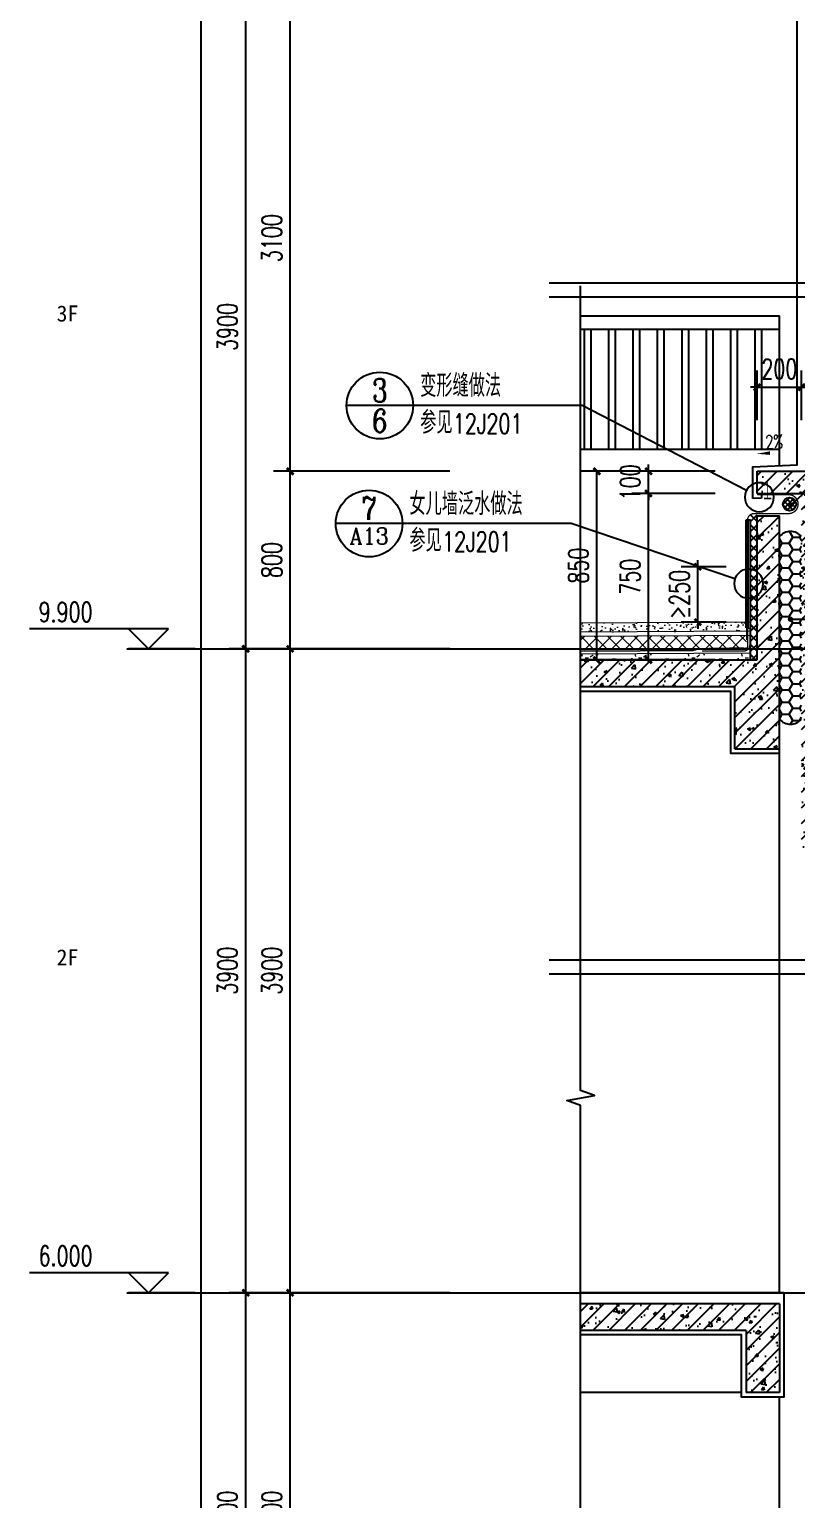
# Model space of a CAD drawing. Extents: x 1738711 to 2346805, y 1189731 to 2516152.
# Drawn here: x 1942471 to 1945927, y 1222963 to 1229585 of the extents above; entities that cross this region are included whole.
import ezdxf
from ezdxf.enums import TextEntityAlignment as Align

# ---------------------------------------------------------------- set-up
doc = ezdxf.new("R2010")
doc.units = 0
doc.header["$LTSCALE"] = 1000
doc.header["$MEASUREMENT"] = 0
doc.linetypes.add('S & C -P1$0$DASHED', pattern=[0.75, 0.5, -0.25])
doc.linetypes.add('复件 140224通州运河二期售楼部条件图_t3$0$X-ME SHAFT SH$0$X-B2$0$WATER_LINE', pattern=[0])
for name, color, linetype in [('DIM_ELEV', 3, 'Continuous'), ('DIM_IDEN', 3, 'Continuous'), ('DIM_LEAD', 3, 'Continuous'), ('DIM_SYMB', 3, 'Continuous'), ('DOTE', 1, 'Continuous'), ('PUB_DIM', 3, 'Continuous'), ('PUB_HATCH', 8, 'Continuous'), ('PUB_TEXT', 7, 'Continuous'), ('WALL', 40, 'Continuous'), ('WIN', 142, 'Continuous'), ('切线', 35, 'Continuous'), ('看线', 8, 'Continuous')]:
    doc.layers.add(name, color=color, linetype=linetype)
for name, color, linetype, lineweight in [('可见细线', 142, 'Continuous', 9), ('填充', 252, 'Continuous', 5), ('细线', 8, 'Continuous', 5)]:
    doc.layers.add(name, color=color, linetype=linetype, lineweight=lineweight)
doc.styles.add('_TCH_DIM', font='SIMPLEX', dxfattribs={"bigfont": 'GBCBIG'})
doc.styles.add('_TCH_DIM_T3', font='SIMPLEX', dxfattribs={"width": 0.705882, "bigfont": 'GBCBIG'})
doc.styles.add('_TCH_LABEL', font='COMPLEX', dxfattribs={"bigfont": 'GBCBIG'})
doc.styles.add('STW', font='simhei_0.ttf')
doc.dimstyles.new('_TCH_ARCH&&30', dxfattribs={"dimtxt": 89.25, "dimasz": 30, "dimexe": 75, "dimexo": 90, "dimgap": 37.875, "dimtad": 1, "dimdec": 0, "dimzin": 0, "dimdsep": 46, "dimtxsty": '_TCH_DIM_T3', "dimblk": 'ARCHTICK', "dimcen": 0.09, "dimclrt": 7, "dimazin": 2, "dimtfac": 1, "dimtdec": 0, "dimtix": 1, "dimtmove": 2, "dimatfit": 3, "dimfxl": 20, "dimtolj": 1, "dimtzin": 0, "dimarcsym": 0})
pattern_1 = [(45, (-306690.4, -151941.136), (-35.3553391, 35.3553391), []), (50, (-306690.4, -151941.14), (143.4520365, -12.550427), [15, -165]), (355, (-306690.4, -151941.14), (-27.750267, 150.438427), [12, -132]), (100.4514, (-306678.45, -151942.18), (115.701876, 137.8879084), [12.748038, -140.228422]), (46.1842, (-306690.4, -151901.14), (213.44821, -33.103803), [22.5, -247.5]), (96.6356, (-306672.61, -151903.9), (186.932541, 194.823574), [19.122058, -210.3426]), (351.1842, (-306690.4, -151901.14), (186.932389, 194.82372), [18, -198]), (21, (-306670.4, -151911.14), (119.3814104, -80.523778), [15, -165]), (326, (-306670.4, -151911.14), (48.663066, 145.030009), [12, -132]), (71.4514, (-306660.45, -151917.85), (168.044526, 64.506099), [12.748038, -140.228422]), (37.5, (-306690.4, -151941.136), (2.4319711, 66.5787708), [0, -130.4, 0, -134, 0, -132.5]), (7.5, (-306690.4, -151941.14), (52.6139075, 78.8823424), [0, -76.4, 0, -127.4, 0, -50.5]), (327.5, (-306735, -151941.136), (106.7644872, -4.5109743), [0, -50, 0, -156, 0, -207]), (317.5, (-306755, -151941.14), (116.637234, 20.0209965), [0, -65, 0, -103.6, 0, -147])]

# ---------------------------------------------------------------- blocks, each defined once
blk = doc.blocks.new('_ArchTick')
at = {"color": 0, "linetype": 'ByBlock', "const_width": 0.4}
blk.add_lwpolyline([(-0.5, -0.5), (0.5, 0.5)], dxfattribs=at)
blk = doc.blocks.new('*D270')
at = {"layer": 'Defpoints', "color": 0, "transparency": 16777216}
for p in [(1945949.3, 1227972.9), (1945749.3, 1227734.6), (1945949.3, 1227734.6)]:
    blk.add_point(p, dxfattribs=at)
at = {"layer": 'PUB_DIM', "color": 0, "lineweight": -2, "transparency": 16777216}
for p, q in [((1945749.3, 1227824.6), (1945749.3, 1228047.9)), ((1945949.3, 1227824.6), (1945949.3, 1228047.9)), ((1945749.3, 1227972.9), (1945719.3, 1227972.9)), ((1945749.3, 1227972.9), (1945949.3, 1227972.9)), ((1945949.3, 1227972.9), (1945979.3, 1227972.9))]:
    blk.add_line(p, q, dxfattribs=at)
at = {"layer": 'PUB_DIM', "color": 0, "lineweight": -2, "transparency": 16777216, "xscale": 30, "yscale": 30, "zscale": 30}
blk.add_blockref('_ArchTick', (1945749.3, 1227972.9), dxfattribs=at)
at = {"layer": 'PUB_DIM', "color": 0, "lineweight": -2, "transparency": 16777216, "xscale": 30, "yscale": 30, "zscale": 30, "rotation": 180}
blk.add_blockref('_ArchTick', (1945949.3, 1227972.9), dxfattribs=at)
at = {"layer": 'PUB_DIM', "color": 7, "transparency": 16777216, "insert": (1945849.3, 1228055.4), "char_height": 89.25, "attachment_point": 5, "style": '_TCH_DIM_T3'}
blk.add_mtext('\\A1;200', dxfattribs=at)
blk = doc.blocks.new('*D371')
at = {"layer": 'Defpoints', "color": 0, "transparency": 16777216}
for p in [(1945481.8, 1227164.6), (1945699.3, 1227164.6), (1945699.3, 1226914.6)]:
    blk.add_point(p, dxfattribs=at)
at = {"layer": 'PUB_DIM', "color": 0, "lineweight": -2, "transparency": 16777216}
for p, q in [((1945481.8, 1227164.6), (1945481.8, 1227194.6)), ((1945609.3, 1227164.6), (1945406.8, 1227164.6)), ((1945481.8, 1226914.6), (1945481.8, 1227164.6)), ((1945609.3, 1226914.6), (1945406.8, 1226914.6)), ((1945481.8, 1226914.6), (1945481.8, 1226884.6))]:
    blk.add_line(p, q, dxfattribs=at)
at = {"layer": 'PUB_DIM', "color": 0, "lineweight": -2, "transparency": 16777216, "xscale": 30, "yscale": 30, "zscale": 30}
for p, rotation in [((1945481.8, 1227164.6), 270), ((1945481.8, 1226914.6), 90)]:
    blk.add_blockref('_ArchTick', p, dxfattribs=dict(at, rotation=rotation))
at = {"layer": 'PUB_DIM', "color": 7, "transparency": 16777216, "insert": (1945399.3, 1227039.6), "char_height": 89.25, "attachment_point": 5, "rotation": 90, "style": '_TCH_DIM_T3'}
blk.add_mtext('\\A1;≥250', dxfattribs=at)
blk = doc.blocks.new('*D372')
at = {"layer": 'Defpoints', "color": 0, "transparency": 16777216}
for p in [(1945026.6, 1227594.4), (1945352.6, 1227594.4), (1945352.6, 1226744.4)]:
    blk.add_point(p, dxfattribs=at)
at = {"layer": 'PUB_DIM', "color": 0, "lineweight": -2, "transparency": 16777216}
for p, q in [((1945262.6, 1227594.4), (1944951.6, 1227594.4)), ((1945026.6, 1226744.4), (1945026.6, 1227594.4)), ((1945262.6, 1226744.4), (1944951.6, 1226744.4))]:
    blk.add_line(p, q, dxfattribs=at)
at = {"layer": 'PUB_DIM', "color": 0, "lineweight": -2, "transparency": 16777216, "xscale": 30, "yscale": 30, "zscale": 30}
for p, rotation in [((1945026.6, 1227594.4), 90), ((1945026.6, 1226744.4), 270)]:
    blk.add_blockref('_ArchTick', p, dxfattribs=dict(at, rotation=rotation))
at = {"layer": 'PUB_DIM', "color": 7, "transparency": 16777216, "insert": (1944944.1, 1227169.4), "char_height": 89.25, "attachment_point": 5, "rotation": 90, "style": '_TCH_DIM_T3'}
blk.add_mtext('\\A1;850', dxfattribs=at)
blk = doc.blocks.new('*D373')
at = {"layer": 'Defpoints', "color": 0, "transparency": 16777216}
for p in [(1945259.8, 1227494.4), (1945649.3, 1227494.4), (1945649.3, 1226744.4)]:
    blk.add_point(p, dxfattribs=at)
at = {"layer": 'PUB_DIM', "color": 0, "lineweight": -2, "transparency": 16777216}
for p, q in [((1945559.3, 1227494.4), (1945184.8, 1227494.4)), ((1945259.8, 1226744.4), (1945259.8, 1227494.4)), ((1945559.3, 1226744.4), (1945184.8, 1226744.4))]:
    blk.add_line(p, q, dxfattribs=at)
at = {"layer": 'PUB_DIM', "color": 0, "lineweight": -2, "transparency": 16777216, "xscale": 30, "yscale": 30, "zscale": 30}
for p, rotation in [((1945259.8, 1227494.4), 90), ((1945259.8, 1226744.4), 270)]:
    blk.add_blockref('_ArchTick', p, dxfattribs=dict(at, rotation=rotation))
at = {"layer": 'PUB_DIM', "color": 7, "transparency": 16777216, "insert": (1945177.3, 1227119.4), "char_height": 89.25, "attachment_point": 5, "rotation": 90, "style": '_TCH_DIM_T3'}
blk.add_mtext('\\A1;750', dxfattribs=at)
blk = doc.blocks.new('*D374')
at = {"layer": 'Defpoints', "color": 0, "transparency": 16777216}
for p in [(1945259.8, 1227594.4), (1945649.3, 1227594.4), (1945649.3, 1227494.4)]:
    blk.add_point(p, dxfattribs=at)
at = {"layer": 'PUB_DIM', "color": 0, "lineweight": -2, "transparency": 16777216}
for p, q in [((1945559.3, 1227594.4), (1945184.8, 1227594.4)), ((1945259.8, 1227594.4), (1945259.8, 1227624.4)), ((1945259.8, 1227494.4), (1945259.8, 1227594.4)), ((1945559.3, 1227494.4), (1945184.8, 1227494.4)), ((1945259.8, 1227494.4), (1945259.8, 1227464.4))]:
    blk.add_line(p, q, dxfattribs=at)
at = {"layer": 'PUB_DIM', "color": 0, "lineweight": -2, "transparency": 16777216, "xscale": 30, "yscale": 30, "zscale": 30}
for p, rotation in [((1945259.8, 1227594.4), 270), ((1945259.8, 1227494.4), 90)]:
    blk.add_blockref('_ArchTick', p, dxfattribs=dict(at, rotation=rotation))
at = {"layer": 'PUB_DIM', "color": 7, "transparency": 16777216, "insert": (1945177.3, 1227544.4), "char_height": 89.25, "attachment_point": 5, "rotation": 90, "style": '_TCH_DIM_T3'}
blk.add_mtext('\\A1;100', dxfattribs=at)
blk = doc.blocks.new('*D1083')
at = {"layer": 'Defpoints', "color": 0, "transparency": 16777216}
for p in [(1943645.6, 1223894.4), (1944454.7, 1223894.4), (1944454.7, 1221894.4)]:
    blk.add_point(p, dxfattribs=at)
at = {"layer": 'PUB_DIM', "color": 0, "lineweight": -2, "transparency": 16777216}
for p, q in [((1944364.7, 1223894.4), (1943570.6, 1223894.4)), ((1943645.6, 1221894.4), (1943645.6, 1223894.4)), ((1944364.7, 1221894.4), (1943570.6, 1221894.4))]:
    blk.add_line(p, q, dxfattribs=at)
at = {"layer": 'PUB_DIM', "color": 0, "lineweight": -2, "transparency": 16777216, "xscale": 30, "yscale": 30, "zscale": 30}
for p, rotation in [((1943645.6, 1223894.4), 90), ((1943645.6, 1221894.4), 270)]:
    blk.add_blockref('_ArchTick', p, dxfattribs=dict(at, rotation=rotation))
at = {"layer": 'PUB_DIM', "color": 7, "transparency": 16777216, "insert": (1943563.1, 1222894.4), "char_height": 89.25, "attachment_point": 5, "rotation": 90, "style": '_TCH_DIM_T3'}
blk.add_mtext('\\A1;6000', dxfattribs=at)
blk = doc.blocks.new('*D1084')
at = {"layer": 'Defpoints', "color": 0, "transparency": 16777216}
for p in [(1943645.6, 1226794.4), (1944454.7, 1226794.4), (1944454.7, 1223894.4)]:
    blk.add_point(p, dxfattribs=at)
at = {"layer": 'PUB_DIM', "color": 0, "lineweight": -2, "transparency": 16777216}
for p, q in [((1944364.7, 1226794.4), (1943570.6, 1226794.4)), ((1943645.6, 1223894.4), (1943645.6, 1226794.4)), ((1944364.7, 1223894.4), (1943570.6, 1223894.4))]:
    blk.add_line(p, q, dxfattribs=at)
at = {"layer": 'PUB_DIM', "color": 0, "lineweight": -2, "transparency": 16777216, "xscale": 30, "yscale": 30, "zscale": 30}
for p, rotation in [((1943645.6, 1226794.4), 90), ((1943645.6, 1223894.4), 270)]:
    blk.add_blockref('_ArchTick', p, dxfattribs=dict(at, rotation=rotation))
at = {"layer": 'PUB_DIM', "color": 7, "transparency": 16777216, "insert": (1943563.1, 1225344.4), "char_height": 89.25, "attachment_point": 5, "rotation": 90, "style": '_TCH_DIM_T3'}
blk.add_mtext('\\A1;3900', dxfattribs=at)
blk = doc.blocks.new('*D1085')
at = {"layer": 'Defpoints', "color": 0, "transparency": 16777216}
for p in [(1943645.6, 1227594.4), (1944454.7, 1227594.4), (1944454.7, 1226794.4)]:
    blk.add_point(p, dxfattribs=at)
at = {"layer": 'PUB_DIM', "color": 0, "lineweight": -2, "transparency": 16777216}
for p, q in [((1944364.7, 1227594.4), (1943570.6, 1227594.4)), ((1943645.6, 1226794.4), (1943645.6, 1227594.4)), ((1944364.7, 1226794.4), (1943570.6, 1226794.4))]:
    blk.add_line(p, q, dxfattribs=at)
at = {"layer": 'PUB_DIM', "color": 0, "lineweight": -2, "transparency": 16777216, "xscale": 30, "yscale": 30, "zscale": 30}
for p, rotation in [((1943645.6, 1227594.4), 90), ((1943645.6, 1226794.4), 270)]:
    blk.add_blockref('_ArchTick', p, dxfattribs=dict(at, rotation=rotation))
at = {"layer": 'PUB_DIM', "color": 7, "transparency": 16777216, "insert": (1943563.1, 1227194.4), "char_height": 89.25, "attachment_point": 5, "rotation": 90, "style": '_TCH_DIM_T3'}
blk.add_mtext('\\A1;800', dxfattribs=at)
blk = doc.blocks.new('*D1086')
at = {"layer": 'Defpoints', "color": 0, "transparency": 16777216}
for p in [(1943645.6, 1229694.4), (1944454.7, 1229694.4), (1944454.7, 1227594.4)]:
    blk.add_point(p, dxfattribs=at)
at = {"layer": 'PUB_DIM', "color": 0, "lineweight": -2, "transparency": 16777216}
for p, q in [((1944364.7, 1229694.4), (1943570.6, 1229694.4)), ((1943645.6, 1227594.4), (1943645.6, 1229694.4)), ((1944364.7, 1227594.4), (1943570.6, 1227594.4))]:
    blk.add_line(p, q, dxfattribs=at)
at = {"layer": 'PUB_DIM', "color": 0, "lineweight": -2, "transparency": 16777216, "xscale": 30, "yscale": 30, "zscale": 30}
for p, rotation in [((1943645.6, 1229694.4), 90), ((1943645.6, 1227594.4), 270)]:
    blk.add_blockref('_ArchTick', p, dxfattribs=dict(at, rotation=rotation))
at = {"layer": 'PUB_DIM', "color": 7, "transparency": 16777216, "insert": (1943563.1, 1228644.4), "char_height": 89.25, "attachment_point": 5, "rotation": 90, "style": '_TCH_DIM_T3'}
blk.add_mtext('\\A1;3100', dxfattribs=at)
blk = doc.blocks.new('*D1091')
at = {"layer": 'Defpoints', "color": 0, "transparency": 16777216}
for p in [(1943445.6, 1223894.4), (1944254.7, 1223894.4), (1944254.7, 1221894.4)]:
    blk.add_point(p, dxfattribs=at)
at = {"layer": 'PUB_DIM', "color": 0, "lineweight": -2, "transparency": 16777216}
for p, q in [((1944164.7, 1223894.4), (1943370.6, 1223894.4)), ((1943445.6, 1221894.4), (1943445.6, 1223894.4)), ((1944164.7, 1221894.4), (1943370.6, 1221894.4))]:
    blk.add_line(p, q, dxfattribs=at)
at = {"layer": 'PUB_DIM', "color": 0, "lineweight": -2, "transparency": 16777216, "xscale": 30, "yscale": 30, "zscale": 30}
for p, rotation in [((1943445.6, 1223894.4), 90), ((1943445.6, 1221894.4), 270)]:
    blk.add_blockref('_ArchTick', p, dxfattribs=dict(at, rotation=rotation))
at = {"layer": 'PUB_DIM', "color": 7, "transparency": 16777216, "insert": (1943363.1, 1222894.4), "char_height": 89.25, "attachment_point": 5, "rotation": 90, "style": '_TCH_DIM_T3'}
blk.add_mtext('\\A1;6000', dxfattribs=at)
blk = doc.blocks.new('*D1092')
at = {"layer": 'Defpoints', "color": 0, "transparency": 16777216}
for p in [(1943445.6, 1226794.4), (1944254.7, 1226794.4), (1944254.7, 1223894.4)]:
    blk.add_point(p, dxfattribs=at)
at = {"layer": 'PUB_DIM', "color": 0, "lineweight": -2, "transparency": 16777216}
for p, q in [((1944164.7, 1226794.4), (1943370.6, 1226794.4)), ((1943445.6, 1223894.4), (1943445.6, 1226794.4)), ((1944164.7, 1223894.4), (1943370.6, 1223894.4))]:
    blk.add_line(p, q, dxfattribs=at)
at = {"layer": 'PUB_DIM', "color": 0, "lineweight": -2, "transparency": 16777216, "xscale": 30, "yscale": 30, "zscale": 30}
for p, rotation in [((1943445.6, 1226794.4), 90), ((1943445.6, 1223894.4), 270)]:
    blk.add_blockref('_ArchTick', p, dxfattribs=dict(at, rotation=rotation))
at = {"layer": 'PUB_DIM', "color": 7, "transparency": 16777216, "insert": (1943363.1, 1225344.4), "char_height": 89.25, "attachment_point": 5, "rotation": 90, "style": '_TCH_DIM_T3'}
blk.add_mtext('\\A1;3900', dxfattribs=at)
blk = doc.blocks.new('*D1093')
at = {"layer": 'Defpoints', "color": 0, "transparency": 16777216}
for p in [(1943445.6, 1229694.4), (1944254.7, 1229694.4), (1944254.7, 1226794.4)]:
    blk.add_point(p, dxfattribs=at)
at = {"layer": 'PUB_DIM', "color": 0, "lineweight": -2, "transparency": 16777216}
for p, q in [((1944164.7, 1229694.4), (1943370.6, 1229694.4)), ((1943445.6, 1226794.4), (1943445.6, 1229694.4)), ((1944164.7, 1226794.4), (1943370.6, 1226794.4))]:
    blk.add_line(p, q, dxfattribs=at)
at = {"layer": 'PUB_DIM', "color": 0, "lineweight": -2, "transparency": 16777216, "xscale": 30, "yscale": 30, "zscale": 30}
for p, rotation in [((1943445.6, 1229694.4), 90), ((1943445.6, 1226794.4), 270)]:
    blk.add_blockref('_ArchTick', p, dxfattribs=dict(at, rotation=rotation))
at = {"layer": 'PUB_DIM', "color": 7, "transparency": 16777216, "insert": (1943363.1, 1228244.4), "char_height": 89.25, "attachment_point": 5, "rotation": 90, "style": '_TCH_DIM_T3'}
blk.add_mtext('\\A1;3900', dxfattribs=at)
blk = doc.blocks.new('*D1098')
at = {"layer": 'Defpoints', "color": 0, "transparency": 16777216}
for p in [(1943245.6, 1240394.4), (1944254.7, 1240394.4), (1944254.7, 1221594.4)]:
    blk.add_point(p, dxfattribs=at)
at = {"layer": 'PUB_DIM', "color": 0, "lineweight": -2, "transparency": 16777216}
for p, q in [((1944164.7, 1240394.4), (1943170.6, 1240394.4)), ((1943245.6, 1221594.4), (1943245.6, 1240394.4)), ((1944164.7, 1221594.4), (1943170.6, 1221594.4))]:
    blk.add_line(p, q, dxfattribs=at)
at = {"layer": 'PUB_DIM', "color": 0, "lineweight": -2, "transparency": 16777216, "xscale": 30, "yscale": 30, "zscale": 30}
for p, rotation in [((1943245.6, 1240394.4), 90), ((1943245.6, 1221594.4), 270)]:
    blk.add_blockref('_ArchTick', p, dxfattribs=dict(at, rotation=rotation))
at = {"layer": 'PUB_DIM', "color": 7, "transparency": 16777216, "insert": (1943163.1, 1230994.4), "char_height": 89.25, "attachment_point": 5, "rotation": 90, "style": '_TCH_DIM_T3'}
blk.add_mtext('\\A1;48300', dxfattribs=at)

msp = doc.modelspace()

# ---------------------------------------------------------------- hatches: boundary and pattern name
at = {"layer": 'PUB_HATCH'}
h = msp.add_hatch(dxfattribs=at)
h.set_pattern_fill('钢筋混凝土', color=256, scale=20, style=0)
h.set_pattern_definition(pattern_1)
h.paths.add_polyline_path([(1948483.7, 1226624.4), (1946249.3, 1226624.4), (1946249.3, 1225894.4), (1945949.3, 1225894.4), (1945949.3, 1227494.4), (1945749.3, 1227494.4), (1945749.3, 1227594.4), (1946149.3, 1227594.4), (1946149.3, 1226744.4), (1948483.7, 1226744.4)])
h = msp.add_hatch(dxfattribs=at)
h.set_pattern_fill('ANSI37', color=256, scale=10, style=0)
h.set_pattern_definition([(45, (0, 0), (-11.22532015, 11.22532015), []), (135, (0, 0), (-11.22532015, -11.22532015), [])])
edge = h.paths.add_edge_path()
edge.add_arc((1945894.7, 1227446.2), 29.6, 0, 360)
h = msp.add_hatch(dxfattribs=at)
h.set_pattern_fill('钢筋混凝土', color=256, scale=20, style=0)
h.set_pattern_definition(pattern_1)
h.paths.add_polyline_path([(1945749.3, 1227394.4), (1945849.3, 1227394.4), (1945849.3, 1226344.4), (1945649.3, 1226344.4), (1945649.3, 1226624.4), (1944954.2, 1226624.4), (1944954.2, 1226744.4), (1945749.3, 1226744.4)])
h = msp.add_hatch(dxfattribs=at)
h.set_pattern_fill('ANSI37', color=256, scale=20, style=0)
h.set_pattern_definition([(135, (1945644.136, 1228146.694), (22.45064, 22.45064), []), (45, (1945644.136, 1228146.694), (22.45064, -22.45064), [])])
h.paths.add_polyline_path([(1945749.3, 1226879.9), (1945719.3, 1226879.9), (1945719.3, 1227399.9), (1945749.3, 1227399.9)])
h = msp.add_hatch(dxfattribs=at)
h.set_pattern_fill('HONEY', color=256, scale=20, style=0)
h.set_pattern_definition([(0, (0, 0), (47.625, 27.4963), [31.75, -63.5]), (120, (0, 0), (-47.6249943, 27.49630986), [31.75, -63.5]), (60, (0, 0), (5.7e-06, 54.99260986), [-63.5, 31.75])])
h.paths.add_polyline_path([(1945949.3, 1227300.2, 0.463263), (1945849.3, 1227300.2), (1945849.3, 1226794.4), (1945949.3, 1226794.4)])
h.paths.add_polyline_path([(1945949.3, 1226794.4), (1945849.3, 1226794.4), (1945849.3, 1226478.2, 0.463263), (1945949.3, 1226478.2)])
h = msp.add_hatch(dxfattribs=at)
h.set_pattern_fill('ANSI37', color=256, scale=20, style=0)
h.set_pattern_definition([(135, (1945644.136, 1228011.14), (22.45064, 22.45064), []), (45, (1945644.136, 1228011.14), (22.45064, -22.45064), [])])
h.paths.add_polyline_path([(1945749.3, 1226744.4), (1945719.3, 1226744.4), (1945719.3, 1227264.4), (1945749.3, 1227264.4)])
h = msp.add_hatch(dxfattribs=at)
h.set_pattern_fill('钢筋混凝土', color=256, scale=20, style=0)
h.set_pattern_definition(pattern_1)
h.paths.add_polyline_path([(1944954.2, 1223724.4), (1945699.3, 1223724.4), (1945699.3, 1223444.4), (1945849.3, 1223444.4), (1945849.3, 1223844.4), (1944954.2, 1223844.4)])
at = {"layer": '填充'}
h = msp.add_hatch(dxfattribs=at)
h.set_pattern_fill('混凝土', color=256, scale=10, style=0)
h.set_pattern_definition([(130, (10279856.745, 4404362.786), (-71.72601826, -6.2752135), [7.5, -82.5]), (185, (10279856.745, 4404362.79), (13.87513336, 75.2192134), [6, -66]), (79.5486, (10279850.77, 4404362.26), (-57.85093817, 68.9439542), [6.374019, -70.1142112]), (133.8158, (10279856.745, 4404382.79), (-106.7241049, -16.5519014), [11.25, -123.75]), (83.3644, (10279847.85, 4404381.41), (-93.4662706, 97.4117871), [9.5610288, -105.1713]), (188.8158, (10279856.75, 4404382.79), (-93.4661945, 97.4118601), [9, -99]), (159, (10279846.745, 4404377.786), (-59.6907052, -40.26188907), [7.5, -82.5]), (214, (10279846.745, 4404377.79), (-24.3315332, 72.5150045), [6, -66]), (108.5486, (10279841.77, 4404374.43), (-84.02226286, 32.25304967), [6.374019, -70.1142112]), (142.5, (10279856.745, 4404362.786), (-1.21598553, 33.28938538), [0, -65.2, 0, -67, 0, -66.25]), (172.5, (10279856.745, 4404362.786), (-26.30695374, 39.44117119), [0, -38.2, 0, -63.7, 0, -25.25]), (212.5, (10279879.045, 4404362.786), (-53.38224362, -2.25548717), [0, -25, 0, -78, 0, -103.5]), (222.5, (10279889.045, 4404362.786), (-58.31861693, 10.01049823), [0, -32.5, 0, -51.8, 0, -73.5])])
h.paths.add_polyline_path([(1944954.2, 1226909.7), (1944954.2, 1226869.7), (1945719, 1226874.7), (1945719, 1226914.7)])
h = msp.add_hatch(dxfattribs=at)
h.set_pattern_fill('多孔材料', color=256, scale=15, style=0)
h.set_pattern_definition([(45, (906602.605, 861322.27), (-30.0000305, 30.0000305), []), (135, (906602.605, 861322.27), (-30.0000305, -30.0000305), [])])
h.paths.add_polyline_path([(1945740.7, 1226795.3), (1945740.7, 1226815.3), (1945751, 1226815.4), (1945751.1, 1226795.4)])
h.paths.add_polyline_path([(1944954.2, 1226849.7), (1944954.2, 1226790.2), (1945699.3, 1226795.1), (1945702.1, 1226854.6)])
h = msp.add_hatch(dxfattribs=at)
h.set_pattern_fill('加气混凝土', color=256, scale=20, style=0)
h.set_pattern_definition([(180, (3937686.5, 2045594.64), (-120, 240), [0, -240]), (180, (3937826.9, 2045562.24), (-120, 240), [0, -240]), (180, (3937748.9, 2045559.84), (-120, 240), [0, -240]), (180, (3937663.7, 2045630.64), (-120, 240), [0, -240]), (180, (3937763.3, 2045547.84), (-120, 240), [0, -240]), (180, (3937639.7, 2045781.84), (-120, 240), [0, -240]), (180, (3937712.9, 2045762.64), (-120, 240), [0, -240]), (180, (3937674.5, 2045732.64), (-120, 240), [0, -240]), (180, (3937870.1, 2045727.84), (-120, 240), [0, -240]), (180, (3937752.5, 2045717.04), (-120, 240), [0, -240]), (180, (3937798.1, 2045655.84), (-120, 240), [0, -240]), (180, (3937795.7, 2045565.84), (-120, 240), [0, -240]), (180, (3937705.7, 2045556.24), (-120, 240), [0, -240]), (180, (3937639.7, 2045661.84), (-120, 240), [0, -240]), (180, (3937864.1, 2045624.64), (-120, 240), [0, -240]), (180, (3937843.7, 2045665.44), (-120, 240), [0, -240]), (180, (3937750.1, 2045648.64), (-120, 240), [0, -240]), (180, (3937783.7, 2045613.84), (-120, 240), [0, -240]), (180, (3937802.9, 2045693.04), (-120, 240), [0, -240]), (180, (3937772.9, 2045783.04), (-120, 240), [0, -240]), (180, (3937854.5, 2045574.24), (-120, 240), [0, -240]), (180, (3937722.5, 2045733.84), (-120, 240), [0, -240]), (180, (3937834.1, 2045737.44), (-120, 240), [0, -240]), (180, (3937853.3, 2045768.64), (-120, 240), [0, -240]), (49.398706, (3937654.445, 2045706.697), (599.99999337, 720.00000315), [10.536622, -4414.8444]), (161.5650512, (3937671.59, 2045711.27), (-599.9999978, 239.9999982), [10.842096, -1507.05116]), (90, (3937671.59, 2045700.98), (-120, 240), [10.285714, -469.71426]), (18.434949, (3937661.303, 2045697.554), (600.000003, 239.9999821), [10.842096, -1507.05116]), (126.8698977, (3937661.303, 2045697.554), (-120.0000002, 239.9999999), [11.428572, -1188.5714]), (45, (3937652.16, 2045575.27), (120.0000145, 239.9999838), [9.697464, -669.12504]), (135, (3937665.87, 2045575.27), (-119.9999992, 239.999999), [9.697464, -669.12504]), (45, (3937659.02, 2045568.41), (120.0000145, 239.9999838), [9.697464, -669.12504]), (135, (3937659.02, 2045568.41), (-119.9999992, 239.999999), [9.697464, -669.12504]), (63.434949, (3937767.59, 2045736.41), (2e-05, 479.999987), [12.77753, -255.5506]), (7e-15, (3937773.3, 2045747.84), (120, 240), [13.714286, -226.2857]), (116.565051, (3937792.73, 2045736.41), (-1e-06, 479.999998), [12.77753, -255.5506]), (63.434949, (3937787.02, 2045724.98), (2e-05, 479.999987), [12.77753, -255.5506]), (180, (3937787.02, 2045724.98), (-120, 240), [13.714286, -226.2857]), (116.565051, (3937773.3, 2045724.98), (-1e-06, 479.999998), [12.77753, -255.5506]), (72.897272, (3937677.3025, 2045655.268), (359.999986237, 1200.000001936), [15.544538, -6513.161]), (36.027374, (3937681.874, 2045670.125), (2279.9999711, 1679.9999981), [15.544538, -3248.808]), (7e-15, (3937694.45, 2045679.27), (120, 240), [14.857142, -225.14284]), (143.9726267, (3937721.874, 2045670.125), (-2279.99998315, 1679.99998189), [15.544538, -3248.808]), (108.434949, (3937726.445, 2045656.41), (-360.00000185, 1199.99999793), [14.456126, -1503.43712]), (72.897272, (3937721.874, 2045641.554), (359.999986237, 1200.000001936), [15.544538, -6513.161]), (36.027374, (3937709.303, 2045632.411), (2279.9999711, 1679.9999981), [15.544538, -3248.808]), (180, (3937709.3, 2045632.4), (-120, 240), [14.857142, -225.14284]), (143.9726267, (3937694.445, 2045632.411), (-2279.99998315, 1679.99998189), [15.544538, -3248.808]), (108.434949, (3937681.874, 2045641.554), (-360.00000185, 1199.99999793), [14.456126, -1503.43712]), (29.744882, (3937675.017, 2045767.268), (360.00000085, 239.99999703), [9.214008, -1925.72784]), (90, (3937683.02, 2045762.7), (-120, 240), [9.142858, -470.8571]), (150.2551187, (3937683.017, 2045762.697), (-360.0000002, 239.99999888), [9.214008, -1925.72784]), (63.434949, (3937731.02, 2045596.98), (2e-05, 479.999987), [12.77753, -255.5506]), (11.309933, (3937736.73, 2045608.41), (1080.0000008, 239.99999398), [11.654902, -2435.8742]), (138.8140749, (3937757.303, 2045602.697), (-2999.999981823, 2639.999976915), [12.148738, -5090.3208]), (90, (3937757.3, 2045591.27), (-120, 240), [11.428572, -468.5714]), (41.185926, (3937748.16, 2045583.268), (2999.999946676, 2640.000016815), [12.148738, -5090.3208]), (163.3007558, (3937748.16, 2045583.268), (-3959.999970207, 1199.99998743), [11.93178, -4999.415]), (119.0546041, (3937736.731, 2045586.697), (-119.99999968, 239.99999788), [11.766434, -4930.1358]), (70.016894, (3937831.588, 2045697.554), (600.00000226, 1679.999995554), [13.3768, -5604.879]), (24.443955, (3937836.16, 2045710.125), (1560.000005946, 719.99998504), [13.809194, -5786.0526]), (155.5560453, (3937861.303, 2045710.125), (-1560.00000078, 719.999996537), [13.809194, -5786.0526]), (109.9831066, (3937865.874, 2045697.554), (-600.00000181, 1679.99999583), [13.3768, -5604.879]), (70.016894, (3937861.303, 2045684.982), (600.00000226, 1679.999995554), [13.3768, -5604.879]), (19.983107, (3937848.731, 2045680.41), (600.00000035, 239.99998907), [13.3768, -2795.751]), (160.0168935, (3937848.731, 2045680.41), (-599.9999967, 239.99999962), [13.3768, -2795.751]), (109.9831066, (3937836.16, 2045684.982), (-600.00000181, 1679.99999583), [13.3768, -5604.879]), (57.994617, (3937742.445, 2045675.84), (120.0000161, 239.99998775), [10.781693, -2253.3736]), (161.5650512, (3937758.445, 2045681.554), (-599.9999978, 239.9999982), [10.842096, -1507.05116]), (90, (3937758.45, 2045671.27), (-120, 240), [10.285714, -469.71426]), (18.434949, (3937748.16, 2045667.84), (600.000003, 239.9999821), [10.842096, -1507.05116]), (125.5376778, (3937748.16, 2045667.84), (-839.99999878, 1199.9999982), [9.831228, -4119.2846]), (63.434949, (3937812.16, 2045617.55), (2e-05, 479.999987), [12.77753, -255.5506]), (7e-15, (3937817.87, 2045628.98), (120, 240), [12.571428, -227.42856]), (120.9637566, (3937837.303, 2045617.554), (-120.0000004, 239.99999884), [13.32789, -2785.5288]), (59.036244, (3937830.445, 2045606.125), (120.0000164, 239.99998898), [13.32789, -2785.5288]), (180, (3937830.45, 2045606.13), (-120, 240), [12.571428, -227.42856]), (116.565051, (3937817.87, 2045606.13), (-1e-06, 479.999998), [12.77753, -255.5506])])
h.paths.add_polyline_path([(1944954.2, 1226770.2), (1944954.2, 1226744.4), (1945719.3, 1226744.4), (1945719.3, 1226775.2)])

# ---------------------------------------------------------------- linework, layer by layer
at = {"layer": 'DIM_ELEV'}
for p, q in [((1943097.8, 1226884.4), (1942471.4, 1226884.4)), ((1943007.8, 1226794.4), (1942917.8, 1226884.4)), ((1943007.8, 1226794.4), (1943097.8, 1226884.4)), ((1943217.8, 1226794.4), (1942917.8, 1226794.4)), ((1943097.8, 1223984.4), (1942471.4, 1223984.4)), ((1943007.8, 1223894.4), (1942917.8, 1223984.4)), ((1943007.8, 1223894.4), (1943097.8, 1223984.4)), ((1943217.8, 1223894.4), (1942917.8, 1223894.4))]:
    msp.add_line(p, q, dxfattribs=at)
at = {"layer": 'DIM_IDEN'}
for p, q in [((1944199.8, 1227890.4), (1943899.8, 1227890.4)), ((1944960.5, 1227890.4), (1944199.8, 1227890.4)), ((1945701, 1227507.6), (1944960.5, 1227890.4)), ((1944151.3, 1227359), (1943851.3, 1227359)), ((1944911.9, 1227359), (1944151.3, 1227359)), ((1945648.6, 1227109.4), (1944911.9, 1227359))]:
    msp.add_line(p, q, dxfattribs=at)
for points in [[(1945824.7, 1227477.6, 1), (1945693.7, 1227477.6, 1)], [(1945776.2, 1227088.4, 1), (1945645.2, 1227088.4, 1)]]:
    msp.add_lwpolyline(points, format="xyb", close=True, dxfattribs=at)
for centre in [(1944049.8, 1227890.4), (1944001.3, 1227359)]:
    msp.add_circle(centre, 150, dxfattribs=at)
at = {"layer": 'DIM_LEAD'}
for p, q in [((1945899.1, 1227442.2), (1946478.5, 1227954.1)), ((1945899.1, 1226928), (1946478.5, 1226928))]:
    msp.add_line(p, q, dxfattribs=at)
at = {"layer": 'DIM_LEAD', "const_width": 12}
for points in [[(1945894.6, 1227438.2, 1), (1945903.6, 1227446.1, 1)], [(1945893.1, 1226928, 1), (1945905.1, 1226928, 1)]]:
    msp.add_lwpolyline(points, format="xyb", close=True, dxfattribs=at)
at = {"layer": 'DIM_SYMB'}
for points in [[(1944811.8, 1228443.7), (1946744.2, 1228443.7), (1946767.1, 1228506.7), (1946789.3, 1228380.7), (1946811.7, 1228443.7), (1948744, 1228443.7)], [(1944811.8, 1228379.8), (1946744.2, 1228379.8), (1946767.1, 1228442.8), (1946789.3, 1228316.8), (1946811.7, 1228379.8), (1948744, 1228379.8)], [(1944954.2, 1221112.3), (1944954.2, 1224737.4), (1944891.2, 1224760.3), (1945017.2, 1224782.5), (1944954.2, 1224804.9), (1944954.2, 1228430)], [(1944811.8, 1225394), (1946744.2, 1225394), (1946767.1, 1225457), (1946789.3, 1225331), (1946811.7, 1225394), (1948744, 1225394)], [(1944811.8, 1225330.1), (1946744.2, 1225330.1), (1946767.1, 1225393.1), (1946789.3, 1225267.1), (1946811.7, 1225330.1), (1948744, 1225330.1)]]:
    msp.add_lwpolyline(points, dxfattribs=at)
msp.add_lwpolyline([(1945907.7, 1227681.2, 0, 0, 0), (1945746.7, 1227673.3, 0, 16, 0), (1945806.7, 1227676.2, 0, 0, 0)], format="xyseb", dxfattribs=at)
at = {"layer": 'DOTE'}
for p, q in [((1942910.2, 1226794.4), (1948904.6, 1226794.4)), ((1942910.2, 1223894.4), (1948904.6, 1223894.4))]:
    msp.add_line(p, q, dxfattribs=at)
at = {"layer": 'WALL'}
for p, q in [((1945749.3, 1227594.4), (1946149.3, 1227594.4)), ((1945749.3, 1227494.4), (1945749.3, 1227594.4)), ((1945749.3, 1227494.4), (1945949.3, 1227494.4)), ((1945749.3, 1226744.4), (1945749.3, 1227394.4)), ((1945749.3, 1227394.4), (1945849.3, 1227394.4)), ((1945849.3, 1226344.4), (1945849.3, 1227394.4)), ((1944954.2, 1226744.4), (1945749.3, 1226744.4)), ((1944954.2, 1226624.4), (1945649.3, 1226624.4)), ((1945649.3, 1226344.4), (1945649.3, 1226624.4)), ((1945649.3, 1226344.4), (1945849.3, 1226344.4)), ((1945849.3, 1223844.4), (1944954.2, 1223844.4)), ((1945699.3, 1223724.4), (1944954.2, 1223724.4)), ((1945849.3, 1223444.4), (1945699.3, 1223444.4))]:
    msp.add_line(p, q, dxfattribs=at)
at = {"layer": 'WALL', "linetype": '复件 140224通州运河二期售楼部条件图_t3$0$X-ME SHAFT SH$0$X-B2$0$WATER_LINE'}
for points in [[(1945849.3, 1223844.4), (1945849.3, 1223444.4)], [(1945699.3, 1223724.4), (1945699.3, 1223444.4)]]:
    msp.add_lwpolyline(points, dxfattribs=at)
at = {"layer": 'WIN', "color": 8, "ltscale": 0.1, "extrusion": (1.22461e-16, -1.49971e-32, -1), "const_width": 4, "elevation": 0}
msp.add_lwpolyline([(-1945796.4, 1227471.4), (-1945796.4, 1227550.5)], dxfattribs=at)
at = {"layer": 'WIN', "color": 8, "extrusion": (1.22461e-16, -1.49971e-32, -1), "const_width": 8, "elevation": 0}
msp.add_lwpolyline([(-1945780.5, 1227471.9), (-1945813.6, 1227471.9)], dxfattribs=at)
at = {"layer": '切线'}
for p, q in [((1945769, 1227473.8), (1945729.3, 1227471.1)), ((1945769, 1227494.4), (1945769, 1227473.8)), ((1945699.3, 1227025.1), (1945699.3, 1227375.3)), ((1945699.3, 1227375.3), (1945719.3, 1227375.3)), ((1945719.3, 1226879.9), (1945719.3, 1227375.3)), ((1945699.3, 1226889.6), (1945699.3, 1227264.4)), ((1945719.3, 1226744.4), (1945719.3, 1227264.4)), ((1945869.3, 1223894.4), (1944954.2, 1223894.4))]:
    msp.add_line(p, q, dxfattribs=at)
for points in [[(1945729.3, 1227471.1), (1945729.3, 1227614.4), (1945929.3, 1227623.5), (1945929.3, 1240414.4), (1946169.3, 1240414.4), (1946169.3, 1239014.4), (1946249.3, 1239014.4), (1946249.3, 1238894.4), (1946199.3, 1238894.4)], [(1944954.2, 1226604.4), (1945629.3, 1226604.4), (1945629.3, 1226324.4), (1945849.3, 1226324.4)], [(1945869.3, 1223894.4), (1945869.3, 1223424.4), (1945679.3, 1223424.4), (1945679.3, 1223704.4), (1944954.2, 1223704.4)]]:
    msp.add_lwpolyline(points, dxfattribs=at)
msp.add_circle((1945894.7, 1227446.2), 29.6, dxfattribs=at)
for centre, start, end in [((1945899.3, 1227257.8), 40.28689, 139.71311), ((1945899.3, 1226520.6), 220.28689, 319.71311)]:
    msp.add_arc(centre, 65.6, start, end, dxfattribs=at)
at = {"layer": '可见细线', "color": 6, "linetype": 'S & C -P1$0$DASHED', "ltscale": 3, "const_width": 6}
for points in [[(1945749.3, 1227488.9), (1945887.8, 1227488.9, -1.080648), (1945887.8, 1227404.1), (1945735.7, 1227404.1, 0.402637), (1945705.8, 1227375.3, 0.402637)], [(1945705.7, 1227375.3), (1945705.8, 1226803.6, -0.599208), (1945689.2, 1226798.7), (1945489.7, 1226795.5), (1945460, 1226786.9), (1944954.2, 1226784.2)], [(1945716.5, 1227375.3), (1945716.6, 1226813.5, -0.315273), (1945695.2, 1226785.3), (1945501.1, 1226785.4)]]:
    msp.add_lwpolyline(points, format="xyb", dxfattribs=at)
at = {"layer": '看线'}
for p, q in [((1944954.2, 1228294.4), (1945849.3, 1228294.4)), ((1944954.2, 1228234.4), (1945849.3, 1228234.4)), ((1944969.3, 1228234.4), (1944969.3, 1227694.4)), ((1944999.3, 1228234.4), (1944999.3, 1227694.4)), ((1945079.3, 1228234.4), (1945079.3, 1227694.4)), ((1945109.3, 1228234.4), (1945109.3, 1227694.4)), ((1945189.3, 1228234.4), (1945189.3, 1227694.4)), ((1945219.3, 1228234.4), (1945219.3, 1227694.4)), ((1945299.3, 1228234.4), (1945299.3, 1227694.4)), ((1945329.3, 1228234.4), (1945329.3, 1227694.4)), ((1945409.3, 1228234.4), (1945409.3, 1227694.4)), ((1945439.3, 1228234.4), (1945439.3, 1227694.4)), ((1945519.3, 1228234.4), (1945519.3, 1227694.4)), ((1945549.3, 1228234.4), (1945549.3, 1227694.4)), ((1945629.3, 1228234.4), (1945629.3, 1227694.4)), ((1945659.3, 1228234.4), (1945659.3, 1227694.4)), ((1945739.3, 1228234.4), (1945739.3, 1227694.4)), ((1945769.3, 1228234.4), (1945769.3, 1227694.4)), ((1945849.3, 1227619.8), (1945849.3, 1228294.4)), ((1944954.2, 1227694.4), (1945849.3, 1227694.4)), ((1945849.3, 1223894.4), (1945849.3, 1226344.4)), ((1945679.3, 1223444.4), (1944954.2, 1223444.4)), ((1945849.3, 1221894.4), (1945849.3, 1223424.4))]:
    msp.add_line(p, q, dxfattribs=at)
at = {"layer": '细线'}
for p, q in [((1945702.1, 1226970.7), (1945702.1, 1227375.3)), ((1945710.7, 1227025.2), (1945710.7, 1227375.3)), ((1945702.1, 1226835.1), (1945702.1, 1227264.4)), ((1945710.7, 1226889.6), (1945710.7, 1227264.4)), ((1945719, 1226914.7), (1944954.2, 1226909.7)), ((1945719, 1226874.7), (1944954.2, 1226869.7)), ((1945718.8, 1226854.7), (1944954.2, 1226849.7)), ((1945719.3, 1226795.2), (1944954.2, 1226790.2)), ((1945719.3, 1226775.2), (1944954.2, 1226770.2))]:
    msp.add_line(p, q, dxfattribs=at)

# ---------------------------------------------------------------- texts
at = {"style": 'STW'}
for s, p in [('3F', (1942593.8, 1228269.1)), ('2F', (1942593.8, 1225369.1))]:
    msp.add_text(s, height=72.1, dxfattribs=at).set_placement(p)
at = {"layer": 'PUB_TEXT', "color": 7, "style": '_TCH_DIM'}
for s, p in [('变形缝做法', (1944231.3, 1227929.7)), ('参见', (1944231.3, 1227763.9)), ('女儿墙泛水做法', (1944182.8, 1227397.2)), ('参见', (1944182.8, 1227232.5))]:
    msp.add_text(s, height=101.28, dxfattribs=at).set_placement(p)
at = {"layer": 'PUB_TEXT', "color": 7, "style": '_TCH_LABEL'}
for s, height, p, p2 in [('3', 104.4, (1944015, 1227907), (1944084.6, 1227907)), ('6', 104.4, (1944015, 1227769.4), (1944084.6, 1227769.4)), ('7', 104.4, (1943966.5, 1227375.6), (1944036.1, 1227375.6)), ('A13', 74.03, (1943913.2, 1227266), (1944089.5, 1227266))]:
    msp.add_text(s, height=height, dxfattribs=at).set_placement(p, p2, align=Align.FIT)
at = {"layer": 'PUB_TEXT', "color": 7, "style": '_TCH_DIM', "width": 0.705882}
for s, p in [('12J201', (1944378.8, 1227763.9)), ('12J201', (1944330.3, 1227232.5)), ('9.900', (1942512.8, 1226915.9)), ('6.000', (1942512.8, 1224015.9))]:
    msp.add_text(s, height=89.25, dxfattribs=at).set_placement(p)
msp.add_text('2%%%', height=59.5, rotation=2.83458, dxfattribs=at).set_placement((1945788.2, 1227696.3))

# ---------------------------------------------------------------- dimensions: what is measured, and where the dimension line sits
at = {"layer": 'PUB_DIM'}
for p1, p2, distance, text, picture, middle in [((1944254.7, 1221594.4), (1944254.7, 1240394.4), 1009.1, '48300', '*D1098', (1943163.1, 1230994.4)), ((1944254.7, 1226794.4), (1944254.7, 1229694.4), 809.1, '3900', '*D1093', (1943363.1, 1228244.4)), ((1944454.7, 1227594.4), (1944454.7, 1229694.4), 809.1, '3100', '*D1086', (1943563.1, 1228644.4)), ((1945699.3, 1226914.6), (1945699.3, 1227164.6), 217.5, '≥250', '*D371', (1945399.3, 1227039.6)), ((1944254.7, 1223894.4), (1944254.7, 1226794.4), 809.1, '3900', '*D1092', (1943363.1, 1225344.4)), ((1944454.7, 1223894.4), (1944454.7, 1226794.4), 809.1, '3900', '*D1084', (1943563.1, 1225344.4)), ((1944254.7, 1221894.4), (1944254.7, 1223894.4), 809.1, '6000', '*D1091', (1943363.1, 1222894.4)), ((1944454.7, 1221894.4), (1944454.7, 1223894.4), 809.1, '6000', '*D1083', (1943563.1, 1222894.4))]:
    dim = msp.add_aligned_dim(p1=p1, p2=p2, distance=distance, text=text, dimstyle='_TCH_ARCH&&30', dxfattribs=at)
    dim.commit()
    dim.dimension.update_dxf_attribs({"geometry": picture, "text_midpoint": middle})
for p1, p2, distance, picture, middle in [((1945749.3, 1227734.6), (1945949.3, 1227734.6), 238.3, '*D270', (1945849.3, 1228055.4)), ((1945649.3, 1227494.4), (1945649.3, 1227594.4), 389.5, '*D374', (1945177.3, 1227544.4)), ((1944454.7, 1226794.4), (1944454.7, 1227594.4), 809.1, '*D1085', (1943563.1, 1227194.4)), ((1945352.6, 1226744.4), (1945352.6, 1227594.4), 326, '*D372', (1944944.1, 1227169.4)), ((1945649.3, 1226744.4), (1945649.3, 1227494.4), 389.5, '*D373', (1945177.3, 1227119.4))]:
    dim = msp.add_aligned_dim(p1=p1, p2=p2, distance=distance, dimstyle='_TCH_ARCH&&30', dxfattribs=at)
    dim.commit()
    dim.dimension.update_dxf_attribs({"geometry": picture, "text_midpoint": middle})

doc.saveas('drawing.dxf')
